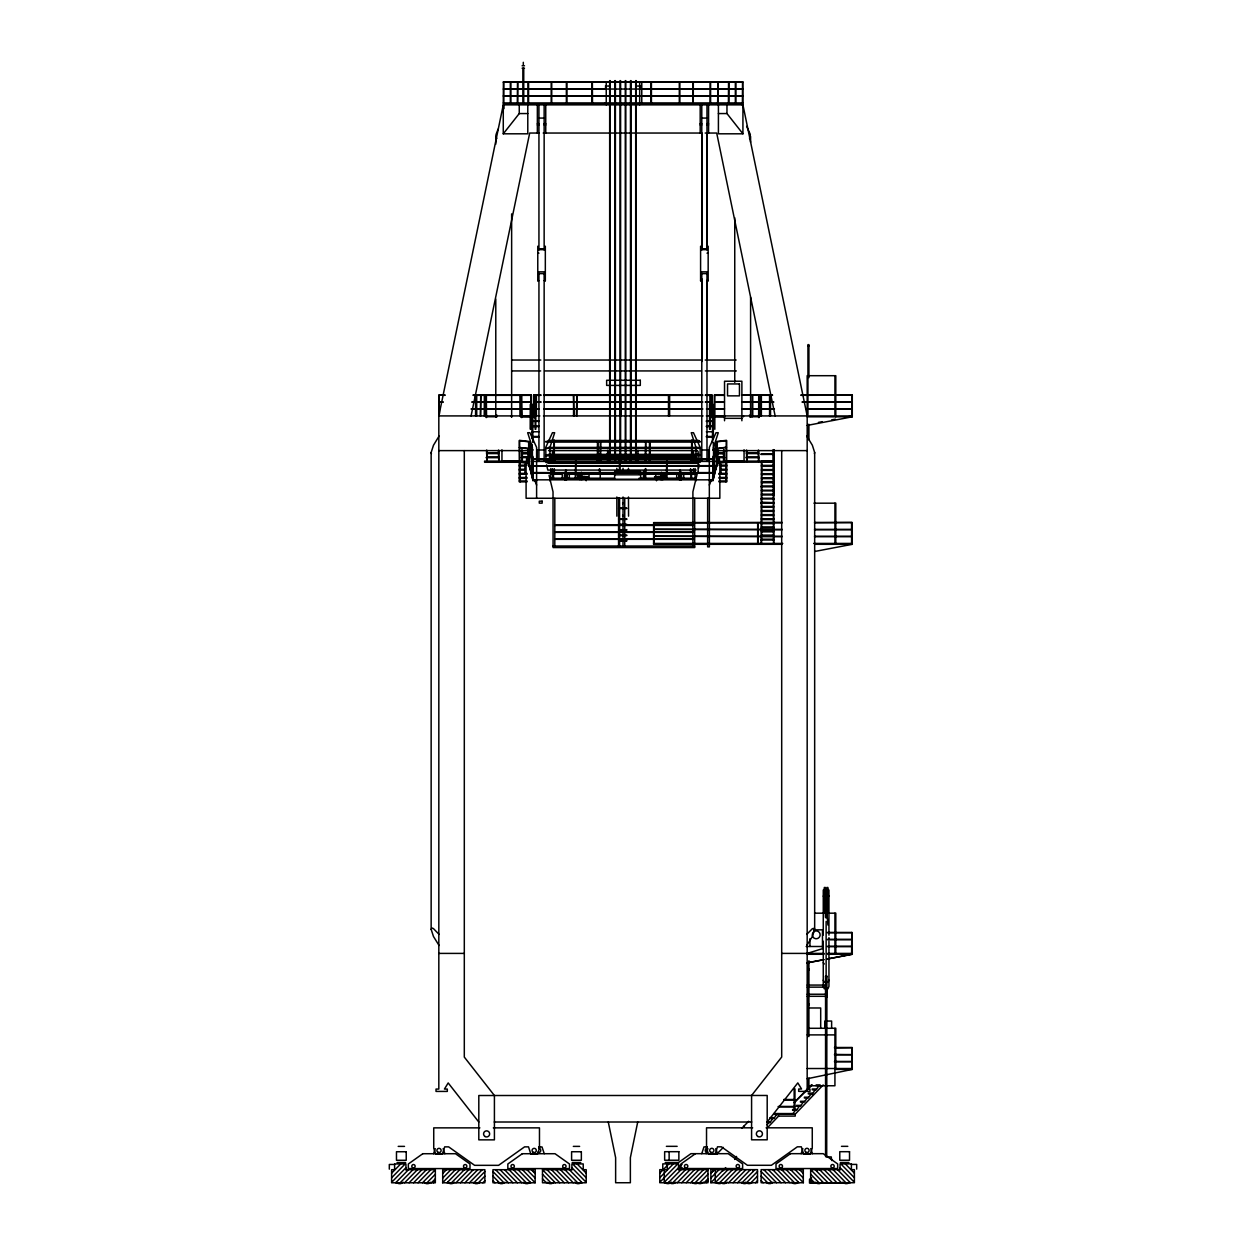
<?xml version="1.0" encoding="UTF-8"?>
<svg xmlns="http://www.w3.org/2000/svg" width="1246" height="1246" viewBox="0 0 1246 1246"><rect width="100%" height="100%" fill="white"/><g stroke="black" fill="none" stroke-linecap="round" stroke-linejoin="round"><path stroke-width="1.5" d="M701.825 361.574L701.841 278.793M701.841 247.814L701.872 133.322M707.027 359.938L707.043 280.412M707.043 247.72L707.074 133.338M651.892 103.761L651.954 102.92M495.783 144.162L496.064 134.397L498.104 129.148M439.075 945.496L433.468 936.478L431.147 929.345L431.147 452.5L433.468 445.289L439.075 436.069M806.754 436.069L812.345 445.211L814.666 452.5L814.666 929.345L812.345 936.556L806.754 945.496M746.634 126.376L750.326 134.397L749.531 138.602M807.174 415.915L742.928 104.866L503.275 104.866L438.826 415.915L438.826 1089.066L436.022 1089.066L436.022 1091.418L447.314 1091.418L447.314 1089.066L444.433 1089.066L448.186 1082.945L478.807 1122.039M471.081 415.915L529.69 133.042L539.331 133.042M637.718 1122.007L630.367 1157.674L630.367 1182.734L615.633 1182.734L615.633 1157.674L608.282 1122.007M579.452 479.461L580.169 476.143L585.231 476.626M582.147 476.143L581.43 479.461M695.984 478.978L697.308 473.402M698.523 468.34L699.349 464.867M695.984 461.409L695.984 447.392L691.25 432.72L693.477 432.72L700.19 447.392L699.925 462.5L546.013 462.5L545.748 447.392L552.445 432.72L554.672 432.72L549.938 447.392L549.938 461.409M713.133 458.949L717.275 441.645L717.275 463.341L713.117 479.835L532.821 479.835L528.662 463.341L528.662 441.66L532.93 459.182L713.133 458.949L712.603 479.772M716.762 448.591L712.743 466.113M713.117 479.835L717.275 462.468L726.683 461.409M431.147 929.345L432.222 928.036L433.468 928.628L439.075 934.391M814.401 453.544L814.666 452.5M433.577 1153.718L435.259 1148.641M701.747 1153.671L703.99 1146.896L707.37 1146.896M706.217 1153.671L707.899 1148.594M801.147 1153.671L802.86 1148.594M714.316 470.381L717.151 463.2M709.332 485.068L711.466 479.679M713.6 474.29L717.867 463.512M827.905 988.872L828.948 986.365L828.948 941.213M817.22 1171.053L817.719 1169.869M811.847 1093.91L812.174 1094.704L814.993 1089.829M823.263 896.186L825.35 894.005M827.905 982.346L828.948 980.166M529.052 448.373L519.286 447.532L528.818 448.825M503.4 82.329L503.275 103.761L742.928 103.761L742.787 81.878L503.415 81.878M605.54 88.824L503.275 89.042L742.912 89.042L639.759 88.824M503.4 95.755L742.912 95.973L503.415 96.207M728.412 102.92L728.552 81.878M528.055 82.111L528.055 102.92M591.943 103.761L592.099 81.878M592.364 82.329L592.489 102.92M650.895 102.92L651.035 81.878M651.424 82.111L651.424 102.92M710.08 102.92L710.204 81.878M710.594 82.111L710.594 103.761M717.618 103.761L718.008 81.878M742.414 102.92L742.523 81.878M713.133 465.879L532.79 465.879M726.278 447.298L716.871 448.373M851.594 522.619L851.594 543.427M852.108 543.427L851.984 522.385L814.557 522.837M851.625 953.408L851.797 932.366M533.179 459.182L529.176 441.645L529.176 462.468M533.179 466.113L529.176 448.591M767.193 1122.007L797.814 1082.899L801.567 1089.02L798.686 1089.02L798.686 1091.371L809.978 1091.371L809.978 1089.02L807.174 1089.02L807.174 375.7L835.801 375.7L835.801 416.803M527.79 104.866L527.79 133.805L503.275 133.805L519.255 113.557L519.255 104.866M722.945 1170.897L725.702 1167.627M736.557 1156.428L734.719 1159.434M767.038 1124.764L768.86 1122.584M767.427 1122.584L770.044 1122.584L772.785 1118.487M773.968 1117.662L770.044 1117.662L770.044 1118.487L773.968 1118.487L776.71 1114.391M792.627 1114.142L795.384 1110.295M796.552 1109.485L792.627 1109.485L792.627 1110.295L796.552 1110.295L799.293 1106.199M800.477 1105.389L796.552 1105.389L796.552 1106.199L800.477 1106.199L803.218 1102.103M804.402 1101.293L800.477 1101.293L800.477 1102.103L804.402 1102.103L807.143 1098.006M808.327 1097.196L804.402 1097.196L804.402 1098.006L808.327 1098.006L811.068 1093.91M816.177 1089.004L812.252 1089.004L812.252 1089.829L816.177 1089.829L818.918 1085.733M826.534 917.757L825.74 917.757M486.08 417.503L486.329 394.92L486.563 417.503M521.14 417.363L521.389 394.78L521.467 417.503M521.373 415.915L521.14 394.889M521.467 395.184L521.949 417.503M533.849 417.363L533.927 394.811L534.347 417.706M711.715 417.363L711.715 394.889L711.559 417.503M705.407 401.819L711.964 401.882M706.498 408.766L711.793 409M714.565 394.889L724.191 394.78L724.269 395.621M724.424 401.835L714.565 401.819M758.643 417.503L758.721 394.951L759.125 417.503M761.415 481.704L773.875 481.595M774.124 495.581L774.124 449.868M761.337 518.648L774.124 519.021M767.162 1128.035L778.61 1116.089L795.228 1116.089L795.228 1114.142L823.201 1084.955M716.621 1154.248L723.35 1147.379M741.931 1128.144L748.659 1121.275M811.535 1084.752L794.154 1102.601L812.205 1084.97M391.618 1173.218L400.714 1163.92M391.618 1177.782L405.184 1163.92M391.618 1182.345L405.931 1167.736M395.667 1182.781L408.486 1169.698M400.137 1182.781L412.956 1169.698M404.607 1182.781L417.426 1169.698M409.093 1182.781L421.911 1169.698M413.563 1182.781L426.381 1169.698M418.033 1182.781L430.851 1169.698M422.503 1182.781L435.337 1169.698L405.744 1169.698M426.989 1182.781L435.337 1174.262M431.459 1182.781L435.337 1178.825M433.468 1182.781L435.337 1180.881M442.704 1173.498L446.426 1169.698M442.704 1178.062L450.912 1169.698M442.564 1182.781L455.382 1169.698M447.034 1182.781L459.852 1169.698M451.519 1182.781L464.337 1169.698M455.989 1182.781L468.808 1169.698M460.459 1182.781L473.278 1169.698M464.929 1182.781L477.748 1169.698M469.415 1182.781L482.233 1169.698M473.885 1182.781L484.865 1171.567M478.355 1182.781L484.865 1176.131M482.825 1182.781L484.865 1180.71M659.788 1173.171L668.884 1163.873M659.788 1177.735L673.354 1163.873M659.788 1182.298L677.84 1163.873M664.258 1182.298L678.572 1167.689M668.308 1182.734L681.126 1169.651M672.778 1182.734L685.596 1169.651M677.263 1182.734L690.082 1169.651M681.733 1182.734L694.552 1169.651M686.203 1182.734L699.022 1169.651M690.689 1182.734L703.507 1169.651M695.159 1182.734L707.977 1169.651L678.151 1169.651M699.629 1182.734L707.977 1174.215M714.456 1169.651L710.874 1173.311L714.612 1169.651M704.099 1182.734L707.977 1178.778M706.124 1182.734L707.977 1180.834M710.874 1178.015L719.082 1169.651M710.874 1182.734L710.874 1169.651L757.506 1169.651L757.506 1182.734L710.874 1182.734L723.552 1169.651M728.022 1169.651L715.204 1182.734L715.36 1169.651M719.69 1182.734L732.508 1169.651M724.16 1182.734L736.978 1169.651M728.63 1182.734L741.448 1169.651M733.1 1182.734L745.933 1169.651M737.585 1182.734L750.404 1169.651M742.055 1182.734L754.874 1169.651M746.525 1182.734L757.506 1171.52M751.011 1182.734L757.506 1176.084M755.481 1182.734L757.506 1180.663M496.843 415.074L495.783 417.27L495.783 299.118M679.522 470.77L680.347 470.007M811.66 1177.735L809.511 1179.386L809.511 1183.093L842.763 1183.093M676.5 1163.951L690.969 1153.671L728.178 1153.671L742.632 1163.951L742.632 1168.53L678.431 1168.53M695.439 1153.671L680.97 1163.951L680.97 1168.53M534.254 395.107L534.098 394.78M761.337 465.381L773.719 465.381M761.337 490.223L773.719 490.223M761.337 502.247L774.124 502.652M807.174 953.408L822.485 948.673L822.485 929.843L813.529 929.843M807.174 1078.756L852.28 1069.395L852.139 1047.497L834.524 1047.497M818.451 422.41L822.204 421.693M831.612 419.886L835.365 419.17M844.757 417.379L852.28 415.946L706.295 415.915M807.174 425.431L852.28 416.803L852.28 395.107L801.022 394.889M814.697 551.48L852.28 544.3L852.28 543.427L813.654 543.427M806.723 962.893L823.637 959.669M827.391 958.953L851.828 954.28M807.174 962.893L824.089 959.669M827.842 958.953L852.28 954.28L852.186 932.6L827.546 932.366M534.425 395.247L534.659 417.503M705.407 394.889L711.793 394.92M724.518 408.781L714.565 408.766M716.871 441.442L726.293 440.368L726.153 461.409M717.12 441.878L726.683 440.586L726.73 481.844L718.973 481.844M717.12 448.825L726.527 447.298M717.275 463.341L726.683 462.266M534.098 407.785L534.409 407.909M711.482 407.785L711.793 407.909M661.642 479.243L696.14 479.196M522.105 65.773L524.488 65.773M522.105 68.234L524.488 68.234M503.275 82.111L742.787 81.878M606.241 86.036L609.715 86.036M636.208 86.036L639.681 86.036M503.275 102.92L742.928 102.92M742.928 106.128L742.242 104.866M519.255 113.557L527.79 113.557M718.412 113.557L726.963 113.557L742.928 133.805L718.412 133.805L718.412 104.866M538.942 118.074L544.144 118.074M701.778 118.074L706.98 118.074M537.353 123.666L538.942 123.666M544.144 123.666L545.748 123.666M700.19 123.666L701.778 123.666M706.98 123.666L708.585 123.666M537.353 124.958L538.942 124.958M544.144 124.958L545.748 124.958M700.19 124.958L701.778 124.958M706.98 124.958L708.585 124.958M543.194 133.042L701.872 133.042M705.127 133.042L716.699 133.042L775.137 415.915M538.942 248.842L544.144 248.842M701.778 248.842L706.98 248.842M538.942 249.652L544.144 249.652M701.778 249.652L706.98 249.652M537.774 253.172L538.942 253.172M706.98 253.172L708.164 253.172M538.942 271.846L544.144 271.846M701.778 271.846L706.98 271.846M538.942 273.622L544.144 273.622M701.778 273.622L706.98 273.622M537.774 280.615L538.942 280.615M544.144 280.615L545.327 280.615M700.595 280.615L701.778 280.615M706.98 280.615L708.164 280.615M807.938 345.952L808.919 345.952M511.81 360.032L540.826 360.032M544.689 360.032L701.327 360.032M705.189 360.032L736.137 360.032M511.639 370.934L540.686 370.934M544.564 370.934L701.451 370.934M705.329 370.934L736.324 370.934M444.978 394.889L438.919 395.107L438.919 415.915L539.861 415.915M473.169 394.889L531.201 394.889M535.126 394.889L540.904 394.889M543.848 394.889L702.651 394.889M772.504 394.889L742.258 395.107L772.504 395.34M484.367 395.107L484.227 415.915M531.061 395.107L530.936 415.915M620.181 395.107L619.667 415.915M620.601 395.107L621.131 415.915M444.978 395.34L438.919 395.107L439.433 414.03M473.169 395.34L531.201 395.34M535.126 395.34L540.904 395.34M543.848 395.34L702.651 395.34M705.407 395.34L711.248 395.34M714.565 395.34L724.035 395.34M801.022 395.34L852.28 395.107L851.75 415.915M443.046 401.819L438.919 402.053L443.046 402.271M472.032 401.819L531.201 401.819M535.126 401.819L540.904 401.819M543.848 401.819L702.651 401.819M773.657 401.819L742.258 402.053L773.657 402.271M802.253 401.819L852.28 402.053L802.253 402.271M472.032 402.271L531.201 402.271M535.126 402.271L540.904 402.271M543.848 402.271L702.651 402.271M705.407 402.271L711.248 402.271M714.565 402.271L724.035 402.271M471.268 408.766L531.201 408.766M535.126 408.766L538.973 408.766M543.848 408.766L702.651 408.766M774.405 408.766L742.258 408.984L774.405 409.218M806.084 408.766L852.28 408.984L806.084 409.218M471.268 409.218L531.201 409.218M535.126 409.218L538.973 409.218M543.848 409.218L702.651 409.218M706.498 409.218L711.248 409.218M714.565 409.218L724.035 409.218M543.474 415.915L703.087 415.915M521.14 416.491L532.104 416.616M711.232 416.491L724.518 416.631M486.563 416.74L497.045 416.74M521.949 416.74L534.176 416.74M712.042 416.74L724.269 416.74L724.269 415.915M749.671 416.74L758.643 416.74M807.174 416.803L852.28 416.803M724.533 418.345L741.884 418.345M531.98 420.868L538.957 420.868M706.357 420.868L713.335 420.868M531.98 421.366L538.957 421.366M706.357 421.366L713.335 421.366M531.98 426.07L538.957 426.07M706.357 426.07L713.335 426.07M531.98 426.568L538.957 426.568M706.357 426.568L713.335 426.568M531.98 431.77L538.957 431.77M706.357 431.77L713.335 431.77M531.98 436.474L538.957 436.474M706.357 436.474L713.335 436.474M531.98 436.972L538.957 436.972M706.357 436.972L713.335 436.972M548.318 440.492L699.006 440.492M548.318 440.944L699.006 440.944M545.686 441.442L700.236 441.442M545.686 441.894L700.236 441.894M548.318 447.423L699.006 447.423M548.318 447.875L699.006 447.875M545.686 448.373L700.236 448.373M533.179 449.931L528.055 449.931L528.055 461.596M712.743 449.931L717.867 449.931L717.867 461.596M538.942 449.993L544.144 449.993M701.778 449.993L706.98 449.993M438.826 450.616L529.176 450.616M548.536 450.616L697.542 450.616M716.902 450.616L807.174 450.616M607.627 451.13L609.169 451.13M636.395 451.13L637.936 451.13M486.563 452.781L498.789 452.781M521.622 452.641L529.052 452.781M716.839 452.641L724.269 452.781M746.416 452.781L758.643 452.781M521.622 453.466L528.693 453.466M716.886 453.466L723.957 453.466M486.563 453.591L498.789 453.591M521.949 453.591L529.005 453.591M717.198 453.591L724.269 453.591M746.416 453.591L758.643 453.591M761.104 453.933L773.33 453.933M607.627 454.229L609.169 454.229M548.318 454.369L699.006 454.369M760.995 454.463L773.33 454.385M548.318 454.821L699.006 454.821M545.686 455.32L700.236 455.32M607.627 455.647L609.169 455.647M545.686 455.771L696.374 455.771M607.627 456.176L609.169 456.176M607.627 456.69L609.169 456.69M486.563 456.877L498.789 456.877M521.622 456.737L529.052 456.877M716.839 456.737L724.269 456.877M746.416 456.877L758.643 456.877M549.455 457.157L696.483 457.157M486.08 457.687L499.272 457.687M521.14 457.562L529.005 457.687M549.455 457.594L696.483 457.594M716.886 457.562L724.751 457.687M745.933 457.687L759.125 457.687M607.627 457.921L609.169 457.921M607.627 458.107L609.169 458.107M713.008 458.73L533.054 459.182M532.805 458.964L533.319 479.772M545.748 459.603L536.605 459.603L536.605 447.392L529.893 432.72L527.665 432.72L532.4 447.392L532.4 456.145M700.19 459.603L709.332 459.603L709.332 447.392L716.029 432.72L718.257 432.72L713.537 447.392L713.537 456.145M519.38 461.098L484.601 461.098L484.601 462.266L525.189 462.266M545.748 461.051L554.875 461.051M691.063 461.051L700.19 461.051M726.636 461.098L773.641 461.098M545.873 461.332L700.19 461.409M501.951 461.409L529.597 461.409M532.743 461.409L744.064 461.409M761.415 461.409L773.641 461.409M774.124 462.11L720.375 462.266M548.147 463.341L697.776 463.341M519.286 465.179L526.996 465.179M719.02 465.179L726.73 465.179M713.008 465.661L533.054 466.113M519.286 466.051L525.064 466.051M720.951 466.051L726.73 466.051M761.415 466.315L773.641 466.315M519.286 469.275L525.064 469.275M720.951 469.275L726.73 469.275M761.415 469.586L773.641 469.586M519.286 470.147L525.064 470.147M696.187 470.069L547.819 470.069L546.573 464.867M720.951 470.147L726.73 470.147M761.415 470.412L773.641 470.412M644.805 471.144L643.466 471.144L643.466 477.701M533.054 472.592L713.008 472.592M533.054 473.044L713.008 473.044M519.286 473.371L526.996 473.371M719.02 473.371L726.73 473.371M550.825 473.823L562.32 473.823M568.067 473.823L615.353 473.807M639.167 473.807L659.819 473.807M665.566 473.823L677.061 473.823M682.808 473.823L696.218 473.823M761.415 473.682L773.641 473.682M519.286 474.243L527.105 474.259M550.343 474.259L562.32 474.274M568.067 474.274L615.353 474.259M639.167 474.259L678.089 474.259M682.808 474.274L696.218 474.274M718.74 474.259L726.73 474.243M761.415 474.508L773.641 474.508M614.652 474.819L640.662 474.819M580.278 476.626L581.43 476.626M588.159 476.626L583.922 476.626L583.922 477.654M654.555 476.626L658.791 476.626L658.791 477.654M580.371 477.171L583.377 477.654M659.305 477.171L660.364 477.171L660.364 479.461L663.261 479.461L662.545 476.143L657.483 476.626M580.278 477.296L581.43 477.296M584.218 477.296L588.159 477.296M654.555 477.296L658.495 477.296M519.286 477.467L526.996 477.467M578.424 477.654L586.305 477.654M656.408 477.654L660.349 477.654M662.156 477.654L664.289 477.654M719.02 477.467L726.73 477.467M657.452 477.748L658.495 477.748M761.415 477.779L773.641 477.779M580.153 478.199L549.751 478.199L549.751 480.769M585.854 478.199L614.356 478.199M639.073 478.199L658.09 478.199M661.891 478.199L696.14 478.199L696.14 480.769M519.286 478.339L526.996 478.339M578.424 478.324L579.577 478.324M580.854 478.324L586.305 478.324M656.408 478.324L660.349 478.324M662.156 478.324L664.289 478.324M719.02 478.339L726.73 478.339M761.415 478.604L773.641 478.604M579.188 478.776L578.284 478.776L578.284 472.826M581.072 478.791L586.196 478.791M656.517 478.791L661.642 478.791M579.452 479.399L582.349 479.461L582.349 477.171M565.014 479.663L565.497 471.549M536.605 480.691L532.821 480.691L532.821 456.861M709.332 480.691L713.117 480.691L713.117 456.861M519.286 480.972L527.042 480.972M718.973 480.972L726.73 480.972M527.042 481.844L519.286 481.844L519.255 440.586L528.818 441.878M761.415 482.7L773.641 482.7M761.415 485.971L773.641 485.971M760.932 486.797L774.124 486.797M761.415 490.877L773.641 490.877M761.415 494.164L773.641 494.164M761.415 494.974L773.641 494.974M761.415 498.26L773.641 498.26M760.932 498.961L774.124 498.961M760.932 503.166L774.124 503.166M813.95 503.182L835.801 503.182L835.801 544.3M761.415 506.452L773.641 506.452M761.415 507.262L773.641 507.262M618.623 508.01L626.769 508.01M618.623 508.524L626.769 508.524M761.415 510.533L773.641 510.533M761.415 511.358L773.641 511.358M761.415 514.629L773.641 514.629M761.415 515.455L773.641 515.455M616.863 516.171L616.832 496.983M628.56 516.171L628.467 496.983M618.623 518.85L626.769 518.85M618.623 519.364L626.769 519.364M761.415 519.551L773.641 519.551M782.067 522.385L653.62 522.619L653.589 544.3L782.254 544.3M814.557 522.385L852.108 522.619M653.885 522.837L782.067 522.837M760.932 523.647L774.124 523.647M618.623 524.27L626.769 524.27M618.623 524.784L626.769 524.784M554.813 524.987L692.932 524.987M554.813 525.438L692.932 525.438M761.415 526.918L773.641 526.918M761.415 527.743L773.641 527.743M782.067 529.332L653.885 529.332L782.067 529.784M814.557 529.332L852.108 529.55L814.557 529.784M618.623 529.69L626.769 529.69M618.623 530.204L626.769 530.204M761.415 531.014L773.641 531.014M554.813 531.917L692.932 531.917M761.415 531.84L773.641 531.84M554.813 532.369L692.932 532.369M618.623 535.11L626.769 535.11M761.415 535.11L773.641 535.11M618.623 535.624L626.769 535.624M761.415 535.92L773.641 535.92M782.067 536.263L653.885 536.263L782.067 536.715M814.557 536.263L852.108 536.481L814.557 536.715M554.813 538.864L692.932 538.864M761.415 539.207L773.641 539.207M554.813 539.316L692.932 539.316M760.932 540.016L774.124 540.016M618.623 540.53L626.769 540.53M618.623 541.044L626.769 541.044M653.589 543.427L782.753 543.427M814.697 544.3L852.28 544.3M553.084 546.028L692.729 546.028M694.676 546.869L692.932 546.869L692.901 491.812L695.907 479.243L550.016 479.243L553.022 491.812L553.084 547.555L694.676 547.555L694.676 498.26M824.307 889.192L825.35 889.192M826.861 889.192L827.905 889.192M826.861 894.005L828.948 896.186M826.861 896.544L825.413 896.544L825.413 917.368M814.573 913.178L823.824 913.178M827.531 913.178L835.801 913.178L835.801 953.408M851.625 932.6L827.546 932.818M827.546 939.297L852.186 939.531L827.546 939.749M827.546 946.244L852.186 946.462L827.546 946.695M806.162 946.493L822.485 946.493M438.826 953.408L464.306 953.408M781.694 953.408L824.089 953.408M827.531 953.408L852.28 953.408M806.723 954.28L824.089 954.28M827.718 954.28L852.28 954.28M807.938 968.983L808.919 968.983M807.938 970.291L808.919 970.291M825.553 976.677L826.923 976.677M807.174 985.072L825.755 985.072M807.174 987.144L825.755 987.144M825.553 990.835L826.923 990.835M825.568 993.592L826.705 993.592M807.174 994.23L825.755 994.23M807.174 996.302L825.755 996.302M825.553 997.314L826.923 997.314M807.938 1003.669L808.919 1003.669M807.938 1004.977L808.919 1004.977M808.919 1007.983L820.693 1007.983L820.693 1028.293M808.919 1028.293L835.801 1028.293L835.801 1069.395L852.28 1069.395M807.174 1034.896L834.929 1034.896M834.524 1047.948L852.28 1047.715L851.75 1068.523M834.524 1054.428L852.28 1054.661L834.524 1054.879M834.524 1061.374L852.28 1061.592L834.524 1061.826M807.174 1068.523L852.28 1068.523M808.919 1085.764L834.929 1085.764L834.929 1028.293M794.901 1110.295L794.979 1088.911L794.138 1088.848L794.2 1110.295M812.252 1093.1L808.327 1093.1L808.327 1093.91L812.252 1093.91M783.734 1099.502L794.59 1099.502M783.734 1099.953L794.59 1099.953M778.298 1106.432L794.59 1106.432M778.298 1106.884L794.59 1106.884M792.627 1113.566L773.968 1113.566L773.968 1114.391L777.893 1114.391L778.61 1116.089M777.893 1114.142L795.228 1114.142M494.226 1122.007L751.743 1122.007M767.427 1121.758L770.044 1121.758M744.08 1125.979L744.469 1126.415M479.881 1127.864L433.733 1127.864L433.733 1148.158L435.648 1154.061L442.392 1154.061L444.682 1146.865L448.653 1146.865L474.617 1165.337L498.587 1165.337L524.566 1146.865L528.522 1146.865L530.827 1154.061L537.571 1154.061L539.471 1148.158L539.471 1127.864L493.338 1127.864M752.662 1127.817L706.529 1127.817L706.529 1148.111L708.429 1154.014L715.173 1154.014L717.478 1146.818L721.434 1146.818L747.413 1165.29L771.383 1165.29L797.347 1146.818L801.318 1146.818L803.608 1154.014L810.352 1154.014L812.267 1148.111L812.267 1127.817L766.119 1127.817M398.206 1146.382L404.514 1146.382M573.316 1146.382L579.624 1146.382M666.376 1146.336L677.154 1146.336M841.486 1146.336L847.794 1146.336M538.63 1146.943L542.01 1146.943L544.253 1153.718M826.129 1156.911L831.253 1156.911L831.736 1160.571M665.255 1162.487L678.26 1162.487M840.38 1162.487L848.915 1162.487M397.085 1162.534L405.62 1162.534M572.21 1162.534L580.745 1162.534M394.608 1164.465L389.313 1164.465L389.313 1169.153M851.392 1164.418L856.687 1164.418L856.687 1169.106M442.61 1169.698L484.865 1169.698L484.865 1182.781L442.704 1182.781L442.704 1169.698M571.898 1169.698L571.898 1163.92L583.221 1163.92L583.221 1169.698L586.212 1169.698L586.212 1182.781L542.493 1182.781L542.493 1169.698L572.085 1169.698M803.39 1169.651L761.135 1169.651L761.135 1182.734L803.296 1182.734L803.296 1169.651M840.069 1169.651L840.069 1163.873L851.392 1163.873L851.392 1169.651L854.382 1169.651L854.382 1182.734L810.663 1182.734L810.663 1169.651L840.256 1169.651M535.126 1182.781L492.964 1182.781L492.964 1169.698L535.204 1169.698L535.126 1182.781L522.448 1169.698M806.754 934.391L812.345 928.706L814.401 928.301L814.666 929.345M529.052 441.442L519.629 440.368L519.769 461.409M519.255 461.409L528.662 462.468L532.821 479.835M519.255 462.266L528.662 463.341M496.843 138.586L495.783 136.421M565.668 470.007L566.494 470.77M749.531 415.058L750.59 417.27L750.59 297.187M845.286 1163.873L854.382 1173.171M840.816 1163.873L854.382 1177.735M840.069 1167.689L854.382 1182.298M837.514 1169.651L850.333 1182.734M833.044 1169.651L845.863 1182.734M828.574 1169.651L841.393 1182.734M824.089 1169.651L836.907 1182.734M819.619 1169.651L832.437 1182.734M815.149 1169.651L827.967 1182.734M810.663 1169.651L823.497 1182.734M810.663 1174.215L819.011 1182.734M810.663 1178.778L814.541 1182.734M810.663 1180.834L812.532 1182.734M799.574 1169.651L803.296 1173.452M795.088 1169.651L803.296 1178.015M790.618 1169.651L803.436 1182.734M786.148 1169.651L798.966 1182.734M781.663 1169.651L794.481 1182.734M777.193 1169.651L790.011 1182.734M772.722 1169.651L785.541 1182.734M768.252 1169.651L781.071 1182.734M763.767 1169.651L776.585 1182.734M761.135 1171.52L772.115 1182.734M761.135 1176.084L767.645 1182.734M761.135 1180.663L763.175 1182.734M577.116 1163.92L586.212 1173.218M572.646 1163.92L586.212 1177.782M571.898 1167.736L586.212 1182.345M569.344 1169.698L582.162 1182.781M564.874 1169.698L577.692 1182.781M560.404 1169.698L573.222 1182.781M555.918 1169.698L568.737 1182.781M551.448 1169.698L564.267 1182.781M546.978 1169.698L559.797 1182.781M542.493 1169.698L555.311 1182.781M542.493 1174.262L550.841 1182.781M542.493 1178.825L546.371 1182.781M531.544 1169.698L535.126 1173.358M531.388 1169.698L535.126 1173.498M526.918 1169.698L535.126 1178.062M517.978 1169.698L530.796 1182.781M513.492 1169.698L526.31 1182.781M509.022 1169.698L521.84 1182.781M504.552 1169.698L517.37 1182.781M500.067 1169.698L512.9 1182.781M495.596 1169.698L508.415 1182.781M492.964 1171.567L503.945 1182.781M492.964 1176.131L499.475 1182.781M492.964 1180.71L494.989 1182.781M711.653 401.757L711.232 401.835M823.263 962.706L824.307 963.983M712.743 459.182L716.762 441.645L716.746 462.468M823.263 980.166L824.307 982.346M824.307 988.872L823.263 986.365L823.263 941.213M529.488 464.992L531.621 470.381M528.055 463.512L531.621 472.483M534.456 479.679L536.605 485.068M715.78 1148.594L717.494 1153.671M443.14 1148.641L444.853 1153.718M810.741 1148.594L812.423 1153.671M431.147 452.5L431.428 453.56M549.065 475.256L549.953 478.978M660.567 476.143L661.283 479.461M511.374 415.837L511.639 417.27L511.639 213.891M826.861 912.088L827.905 925.046M834.929 375.7L834.929 415.915M834.929 503.182L834.929 544.3M834.929 913.178L834.929 953.408M831.627 1028.293L831.627 1021.05L824.914 1021.05L824.914 1028.293M828.948 889.987L828.948 935.139M828.948 937.646L828.948 938.705M827.905 912.82L827.905 887.479L826.861 887.479L826.861 917.368M826.923 975.976L826.705 1156.506M826.628 990.835L826.628 997.314M826.129 921.448L826.129 993.592M825.553 975.976L825.568 1156.506M825.35 913.458L825.35 887.463L824.307 887.479L824.307 912.82M823.263 889.987L823.263 935.139M820.102 1085.733L820.102 1084.908L816.177 1084.908L816.177 1085.733M809.947 938.721L809.947 946.493M808.919 377.678L808.919 344.644L807.938 344.644L807.938 414.606M808.919 424.325L808.919 439.869M808.919 960.744L808.919 1036.547M808.919 1077.992L808.919 1089.02M807.938 424.325L807.938 437.938M807.938 962.691L807.938 1036.547M807.938 1079.316L807.938 1089.02M781.694 450.616L781.694 1057.044L751.587 1095.468L751.587 1139.81L767.193 1139.81L767.193 1095.468L478.807 1095.514L478.807 1139.856L494.413 1139.856L494.413 1095.514L464.306 1057.091L464.306 450.616M777.893 1113.566L777.893 1114.391M773.641 449.604L773.641 543.863L773.236 462.219M773.081 449.744L773.081 461.098M770.526 395.107L770.526 415.915M770.09 395.107L770.09 415.915M770.012 395.107L770.012 415.915M769.576 395.107L769.576 415.915M761.82 462.219L761.415 543.863L761.415 461.098M761.368 395.107L761.368 415.915M760.854 395.107L760.854 415.915M758.643 450.289L758.643 461.534L758.238 450.289M758.191 522.619L758.191 543.427M757.677 522.619L757.677 543.427M753.036 1169.651L753.036 1171.52M752.755 395.107L752.755 415.915M752.241 395.107L752.21 416.803M750.59 136.421L750.59 142.231M746.821 450.289L746.821 461.534L746.416 450.289M744.064 449.822L744.064 462.266M743.473 415.915L743.473 416.787M742.928 104.866L742.928 133.805M741.884 420.759L741.884 381.229L724.533 381.229L724.533 420.759M735.872 82.111L735.872 102.92M735.342 82.111L735.342 102.92M734.751 217.77L734.751 382.413M728.926 82.111L728.91 103.761M726.963 104.866L726.963 113.557M725.857 462.266L725.857 481.844M724.269 450.289L724.269 461.534M723.957 415.79L723.957 416.616M723.957 450.164L723.957 461.409M723.864 450.289L723.864 461.534M723.537 450.164L723.537 461.409M720.998 464.26L720.998 472.717M719.845 462.266L719.845 498.26L526.092 498.26L526.092 462.266M719.456 458.699L719.456 461.238M718.148 82.111L718.148 102.92M717.992 457.266L717.992 461.238M716.481 444.962L716.481 465.77M714.815 395.107L714.83 429.278M714.301 395.107L714.301 415.915M714.379 451.55L714.379 472.359M713.335 404.374L713.335 438.717M713.397 442.532L713.335 450.164M712.51 404.374L712.51 442.532M712.042 417.503L711.482 394.78L711.232 417.363M710.983 395.107L710.983 415.915M710.594 395.107L710.594 415.915M710.142 404.374L710.142 429.278M710.08 395.107L710.08 415.915M709.846 404.374L709.846 405.371M709.55 404.374L709.55 429.278M709.379 498.26L709.379 546.869L707.65 546.869L707.65 498.26M709.332 461.409L709.332 498.26M708.585 104.866L708.585 133.042M708.585 449.588L708.585 461.409M708.164 246.194L708.164 280.973M707.977 1169.651L707.977 1182.734L659.788 1182.734L659.788 1169.651L662.779 1169.651L662.779 1163.873L678.572 1163.873L678.572 1169.651M706.98 104.866L706.98 250.01M706.98 273.201L706.98 461.409M701.778 104.866L701.778 250.01M701.778 273.201L701.778 461.409M700.595 246.194L700.595 280.973M700.19 104.866L700.19 133.042M698.134 451.55L698.134 472.359M695.097 468.496L695.097 479.056M694.209 469.586L694.209 472.717M693.306 82.111L693.259 103.761M693.477 450.616L693.477 461.067M693.477 468.714L693.477 471.144M692.776 82.111L692.776 102.92M692.698 458.699L692.698 461.238M692.091 440.243L692.091 461.051M691.639 440.243L691.639 461.051M691.546 469.617L691.546 479.087M691.032 469.617L691.032 479.087M690.564 468.683L690.564 471.891M683.743 472.779L683.743 478.962M681.578 473.262L681.578 478.978M681.173 472.95L681.173 479.912M681.001 472.203L681.001 479.663L680.628 472.203M680.518 471.549L680.518 473.573M679.818 82.111L679.818 102.92M679.958 471.549L679.958 479.663L679.584 472.203M679.304 82.111L679.304 102.92M679.444 472.95L679.444 479.912M678.883 473.262L678.883 478.978M676.703 472.779L676.703 478.962M669.554 415.915L669.554 395.107L668.495 395.107L668.495 415.915M669.32 395.107L669.32 415.915M669.133 1151.693L669.133 1160.228M669.024 395.107L669.024 415.915M668.791 395.107L668.791 415.915M667.264 1163.873L667.264 1169.651L664.258 1169.651L664.258 1182.734M666.859 478.199L666.859 457.391L666.33 478.199M665.162 473.137L665.162 475.707M664.897 472.826L664.897 479.258M664.461 472.826L664.461 478.776L663.573 478.776L663.573 472.826M664.336 472.826L664.336 477.981M663.277 472.826L663.277 477.934M662.638 473.091L662.638 477.966M662.483 473.324L662.483 476.969M662.342 477.171L662.342 479.461M661.766 472.561L661.797 476.969M661.408 472.359L661.361 476.268M661.19 472.764L661.19 474.679M656.517 477.748L656.517 480.769M655.785 473.854L655.785 477.42M654.134 522.619L654.134 543.427M650.007 441.66L650.007 462.468M649.493 441.66L649.493 462.468M645.693 461.534L645.693 440.71L645.179 461.534M645.677 468.527L645.677 477.42M645.444 468.683L645.444 471.891M644.805 469.524L644.805 477.701M641.768 82.111L641.768 102.92M640.662 479.243L640.662 471.502L614.652 471.502L614.652 479.243M640.506 85.616L640.506 89.369M640.039 102.92L640.039 103.761M639.681 81.862L639.681 104.866M638.388 454.151L638.388 458.185M637.936 450.304L637.936 461.409M636.208 80.601L636.208 461.409M635.694 80.601L635.694 461.409M631.006 80.601L631.006 461.409M630.476 80.601L630.476 461.409M628.467 468.294L628.467 472.094M625.804 80.601L625.804 461.409M625.274 80.601L625.274 461.409M624.744 498.26L624.744 546.028M623.047 468.294L623.047 472.094M623.047 496.983L623.016 546.028M622.704 502.683L622.704 503.727M622.704 515.128L622.704 516.171M620.601 80.601L620.601 461.409M620.072 80.601L620.072 461.409M619.947 457.391L619.947 472.514M619.589 498.073L619.589 546.2M619.418 457.391L619.418 472.514M618.623 498.073L618.561 546.2M616.832 468.294L616.832 472.094M615.399 80.601L615.399 461.409M614.87 80.601L614.87 461.409M610.197 80.601L610.197 461.409M609.668 80.601L609.668 461.409M609.169 450.304L609.169 461.409M607.627 450.304L607.627 461.409M606.755 454.151L606.755 458.185M606.241 81.862L606.241 104.866M605.572 85.616L605.572 89.369M604.949 102.92L604.949 103.761M600.603 461.534L600.603 440.71L600.089 461.534M600.245 469.524L600.245 477.156M599.466 468.683L599.466 471.891M597.987 441.66L597.987 462.468M597.457 441.66L597.457 462.468M589.047 473.34L589.047 477.156M586.196 477.748L586.196 480.769M581.384 472.561L581.384 476.268M581.337 472.359L581.337 474.446M580.979 473.091L580.979 477.966M580.106 473.091L580.106 477.966M579.468 472.826L579.468 477.934M579.188 472.826L579.063 477.981M577.848 472.826L577.848 479.258M577.583 473.137L577.583 475.707M576.898 415.915L576.898 395.107L576.384 415.915M575.792 478.199L575.792 457.391L575.263 478.199M574.063 415.915L573.549 395.107L573.549 415.915M569.313 472.779L569.313 478.962M567.148 473.262L567.148 478.978M566.883 82.111L566.883 102.92M566.572 472.95L566.572 479.912M566.369 82.111L566.369 102.92M566.432 472.203L566.058 479.663L566.058 471.549M565.014 472.203L564.843 479.912M564.438 473.262L564.438 478.978M562.273 472.779L562.273 478.962M554.813 498.26L554.813 546.028M554.299 440.243L554.33 461.051M554.33 468.683L554.33 471.891M553.489 469.617L553.489 479.087M553.333 458.699L553.333 461.238M552.959 469.617L552.959 479.087M552.539 450.616L552.539 461.067M552.539 468.714L552.539 471.144M551.729 82.111L551.729 102.92M551.729 469.586L551.729 472.717M551.215 82.111L551.215 102.92M550.841 468.496L550.841 479.056M545.748 104.866L545.748 133.042M545.327 246.194L545.327 280.973M544.144 104.866L544.144 250.01M544.144 273.201L544.144 461.409M538.942 104.866L538.942 250.01M538.942 273.201L538.942 461.409M537.774 246.194L537.774 280.973M537.353 104.866L537.353 133.042M537.353 449.588L537.353 461.409M536.605 461.409L536.605 498.26M536.372 395.107L536.372 415.915M535.842 395.107L535.764 429.278M535.469 404.374L535.469 405.371M535.391 395.107L535.173 429.278M532.805 404.374L532.805 442.532M531.98 404.374L531.98 438.717M531.98 444.448L531.917 450.164M531.544 451.55L531.544 472.359M531.45 395.107L531.45 415.915M529.441 444.962L529.441 465.77M528.74 450.616L528.74 461.067M528.569 82.111L528.569 103.761M526.56 458.699L526.56 461.238M524.924 464.26L524.924 472.717M523.741 68.234L523.741 102.92M523.304 62.3L523.304 65.368M522.868 68.234L522.868 102.92M522.354 450.289L522.354 461.534M522.027 450.164L521.949 461.534M521.622 450.164L521.622 461.409M520.859 395.107L520.859 415.915M520.61 395.107L520.61 415.915M520.158 462.266L520.158 481.844M520.08 395.107L520.08 415.915M517.775 82.111L517.775 102.92M517.511 81.878L517.308 103.761M510.844 82.111L510.844 102.92M510.33 82.111L510.33 102.92M503.805 82.111L503.805 102.92M503.976 104.866L503.976 108.682M503.275 104.866L503.275 133.805M501.951 449.822L501.951 462.266M498.789 450.289L498.789 461.534L498.384 450.289M486.968 450.289L486.968 461.534L486.563 450.289M484.756 395.107L484.756 415.915M480.769 415.915L480.769 395.107L480.24 415.915M476.72 395.107L476.72 415.915M476.206 395.107L476.097 415.915M475.583 395.107L475.583 415.915M435.337 1169.698L435.337 1182.781L391.618 1182.781L391.618 1169.698L394.608 1169.698L394.608 1163.92L405.931 1163.92L405.931 1169.698M454.619 1182.252A4.953 4.953 0 0 1 447.61 1182.252M479.912 1182.252A4.953 4.953 0 0 1 472.904 1182.252M430.773 1182.252A4.953 4.953 0 0 1 423.765 1182.252M403.237 1182.252A4.953 4.953 0 0 1 396.228 1182.252M530.22 1182.252A4.953 4.953 0 0 1 523.211 1182.252M504.926 1182.252A4.953 4.953 0 0 1 497.917 1182.252M554.049 1182.252A4.953 4.953 0 0 1 547.056 1182.252M581.602 1182.252A4.953 4.953 0 0 1 574.593 1182.252M798.39 1182.205A4.953 4.953 0 0 1 791.381 1182.205M773.096 1182.205A4.953 4.953 0 0 1 766.088 1182.205M822.235 1182.205A4.953 4.953 0 0 1 815.227 1182.205M849.772 1182.205A4.953 4.953 0 0 1 842.763 1182.205M682.076 1167.798A1.682 1.682 0 0 1 679.958 1166.178A1.682 1.682 0 0 1 682.076 1164.543M707.323 1152.519A2.103 2.103 0 0 1 705.22 1150.401A2.103 2.103 0 0 1 707.323 1148.298M721.761 1182.984A4.953 4.953 0 0 1 715.78 1182.205M747.055 1182.984A4.953 4.953 0 0 1 741.074 1182.205M697.931 1182.984A4.953 4.953 0 0 1 691.951 1182.205M671.407 1182.205A4.953 4.953 0 0 1 664.398 1182.205M538.677 1148.345A2.103 2.103 0 0 1 540.702 1150.993A2.103 2.103 0 0 1 537.618 1152.285M727.259 1182.205A4.953 4.953 0 0 1 720.25 1182.205M752.568 1182.205A4.953 4.953 0 0 1 745.56 1182.205M703.429 1182.205A4.953 4.953 0 0 1 696.421 1182.205M675.893 1182.205A4.953 4.953 0 0 1 668.884 1182.205M812.813 932.849A3.925 3.925 0 0 1 819.432 932.569A3.925 3.925 0 0 1 816.893 938.69A3.925 3.925 0 0 1 812.423 933.799M422.783 1153.718L408.33 1163.998L408.33 1168.577L469.991 1168.577L469.991 1163.998L455.522 1153.718L422.783 1153.718M522.308 1153.718L507.838 1163.998L507.838 1168.577L569.5 1168.577L569.5 1163.998L555.031 1153.718L522.308 1153.718M790.478 1153.671L776.009 1163.951L776.009 1168.53L837.67 1168.53L837.67 1163.951L823.217 1153.671L790.478 1153.671M640.304 380.279L606.646 380.279L606.646 385.403L640.304 385.403L640.304 380.279M739.454 383.939L727.539 383.939L727.539 395.854L739.454 395.854L739.454 383.939M530.516 404.374L530.469 429.278L530.516 404.374M542.15 501.172L539.284 501.172L539.284 503.15L542.15 503.15L542.15 501.172M406.227 1151.74L396.477 1151.74L396.477 1160.275L406.227 1160.275L406.227 1151.74M581.352 1151.74L571.603 1151.74L571.603 1160.275L581.352 1160.275L581.352 1151.74M678.868 1151.693L664.648 1151.693L664.648 1160.228L678.868 1160.228L678.868 1151.693M849.523 1151.693L839.773 1151.693L839.773 1160.228L849.523 1160.228L849.523 1151.693M553.878 461.051L553.878 440.243L553.847 461.051M533.148 1152.285A2.103 2.103 0 0 0 536.31 1150.447A2.103 2.103 0 0 0 533.148 1148.625A2.103 2.103 0 0 0 533.148 1152.285M437.969 1152.285A2.103 2.103 0 0 0 441.131 1150.447A2.103 2.103 0 0 0 437.969 1148.625A2.103 2.103 0 0 0 437.969 1152.285M485.083 1136.539A3.053 3.053 0 0 0 489.662 1133.891A3.053 3.053 0 0 0 485.083 1131.259A3.053 3.053 0 0 0 485.083 1136.539M464.337 1167.673A1.682 1.682 0 0 0 466.861 1166.225A1.682 1.682 0 0 0 464.337 1164.761A1.682 1.682 0 0 0 464.337 1167.673M412.628 1167.673A1.682 1.682 0 0 0 415.152 1166.225A1.682 1.682 0 0 0 412.628 1164.761A1.682 1.682 0 0 0 412.628 1167.673M511.81 1167.673A1.682 1.682 0 0 0 514.333 1166.225A1.682 1.682 0 0 0 511.81 1164.761A1.682 1.682 0 0 0 511.81 1167.673M563.519 1167.673A1.682 1.682 0 0 0 566.042 1166.225A1.682 1.682 0 0 0 563.519 1164.761A1.682 1.682 0 0 0 563.519 1167.673M710.75 1152.238A2.103 2.103 0 0 0 713.911 1150.401A2.103 2.103 0 0 0 710.75 1148.578A2.103 2.103 0 0 0 710.75 1152.238M805.928 1152.238A2.103 2.103 0 0 0 809.09 1150.401A2.103 2.103 0 0 0 805.928 1148.578A2.103 2.103 0 0 0 805.928 1152.238M757.864 1136.492A3.053 3.053 0 0 0 762.443 1133.844A3.053 3.053 0 0 0 757.864 1131.212A3.053 3.053 0 0 0 757.864 1136.492M779.98 1167.627A1.682 1.682 0 0 0 782.504 1166.178A1.682 1.682 0 0 0 779.98 1164.714A1.682 1.682 0 0 0 779.98 1167.627M831.689 1167.627A1.682 1.682 0 0 0 834.213 1166.178A1.682 1.682 0 0 0 831.689 1164.714A1.682 1.682 0 0 0 831.689 1167.627M736.978 1167.627A1.682 1.682 0 0 0 739.517 1166.178A1.682 1.682 0 0 0 736.978 1164.714A1.682 1.682 0 0 0 736.978 1167.627M685.269 1167.627A1.682 1.682 0 0 0 687.808 1166.178A1.682 1.682 0 0 0 685.269 1164.714A1.682 1.682 0 0 0 685.269 1167.627"/></g></svg>
